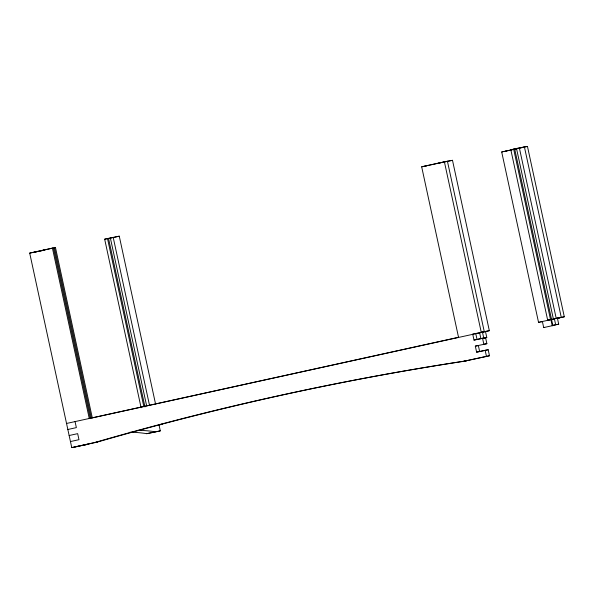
<?xml version="1.0" encoding="UTF-8"?>
<svg xmlns="http://www.w3.org/2000/svg" width="594" height="594" viewBox="0 0 594 594"><rect width="100%" height="100%" fill="white"/><g stroke="black" fill="none" stroke-linecap="round" stroke-linejoin="round"><path stroke-width="0.89" d="M89.843 443.354A843.057 281.4 77.6 0 0 88.38 444.208L71.755 447.586L29.7 253.089L53.438 247.898L90.273 418.273L89.256 418.458L52.42 248.092M458.509 337.192L421.673 166.817L444.394 161.82L452.494 160.313L489.33 330.687L482.439 332.068L483.746 338.097L486.783 337.533L485.476 331.504L483.353 331.972M32.737 252.524L44.587 250.037M41.261 250.653L55.465 247.527L92.3 417.901L91.283 418.087L54.448 247.713L55.465 247.527M40.34 250.995L42.471 250.527M37.808 251.589L39.226 251.277M43.488 250.334L44.906 250.022M452.494 160.313L437.897 163.32M141.112 407.744L104.67 239.189L107.507 238.565L143.755 406.214M155.517 403.838L119.268 236.182L108.524 238.372L144.966 406.935M552.019 319.357L547.675 320.166L510.84 149.792L519.356 147.913L527.465 146.414L564.3 316.788L557.306 318.325M114.397 237.258L119.268 236.182M539.552 322.163L538.535 322.349L501.7 151.975L515.904 148.856M512.607 149.681L503.727 151.604L504.744 151.418M514.352 149.302L517.849 148.53M519.601 148.144L527.465 146.414M66.535 423.463L489.33 330.687M92.59 417.834L458.538 337.288M547.675 320.166L554.365 318.726L555.672 324.755L558.709 324.19L557.41 318.161L553.356 318.911L516.52 148.545L517.53 148.352M553.356 318.911L564.3 316.788M538.535 322.349L551.856 319.423M553.749 319.037L555.375 318.681M557.001 318.325L561.263 317.352L524.428 146.978L510.84 149.792M67.842 429.492L76.359 427.621L75.059 421.584M480.813 332.566L472.705 334.066L474.012 340.095L485.573 337.659L486.872 343.688L475.319 346.131L476.618 352.16L488.179 349.718L489.486 355.754L463.721 361.315A3261.921 3074.655 79.5 0 0 94.476 442.582L71.755 447.586M474.012 340.095L485.573 337.659M485.365 337.845L486.783 337.533M514.694 148.983L552.828 325.386L555.672 324.755M558.709 324.19L552.828 325.386M542.389 321.54L543.696 327.569L553.229 325.505L552.22 325.69L550.913 319.661M69.142 435.521L77.665 433.65L78.972 439.679L70.448 441.557M476.618 352.16L488.179 349.718M158.635 425.022L162.043 424.272L158.999 424.836L160.306 430.865L146.718 433.687A843.057 281.4 77.6 0 0 129.886 432.254M463.721 361.315L489.486 355.754M74.792 447.022L97.513 442.025A3261.921 3074.655 79.5 0 1 435.625 365.674M146.718 433.687L160.306 430.865M521.584 147.602L522.601 147.416M425.527 166.008L426.537 165.823M505.553 151.166L506.571 150.98M421.673 166.817L447.431 161.256L484.266 331.63L479.603 332.692L480.902 338.721M423.693 166.446L424.71 166.261M501.7 151.975L502.717 151.789M50.594 248.53L51.611 248.337M111.36 237.749L110.35 237.934L146.599 405.591M29.7 253.089L36.962 251.745M104.67 239.189L113.588 237.437M480.412 332.44L481.43 332.254M558.419 317.976L559.437 317.79M540.562 321.978L541.58 321.785M543.696 327.569L544.705 327.383M486.872 343.688L483.835 344.253L482.536 338.224M475.319 346.131L478.356 345.567L479.655 351.596M94.476 442.582L97.513 442.025M83.309 445.144L88.38 444.208M519.356 147.913L556.192 318.287M513.676 149.168L550.512 319.542M444.394 161.82L481.229 332.195M485.142 350.282L486.441 356.318M475.749 333.501L477.049 339.538M113.187 237.31L149.436 404.967M137.578 430.383A843.057 281.4 77.6 0 1 155.242 431.808M436.538 365.525A3261.921 3074.655 79.5 0 1 466.758 360.751"/></g></svg>
